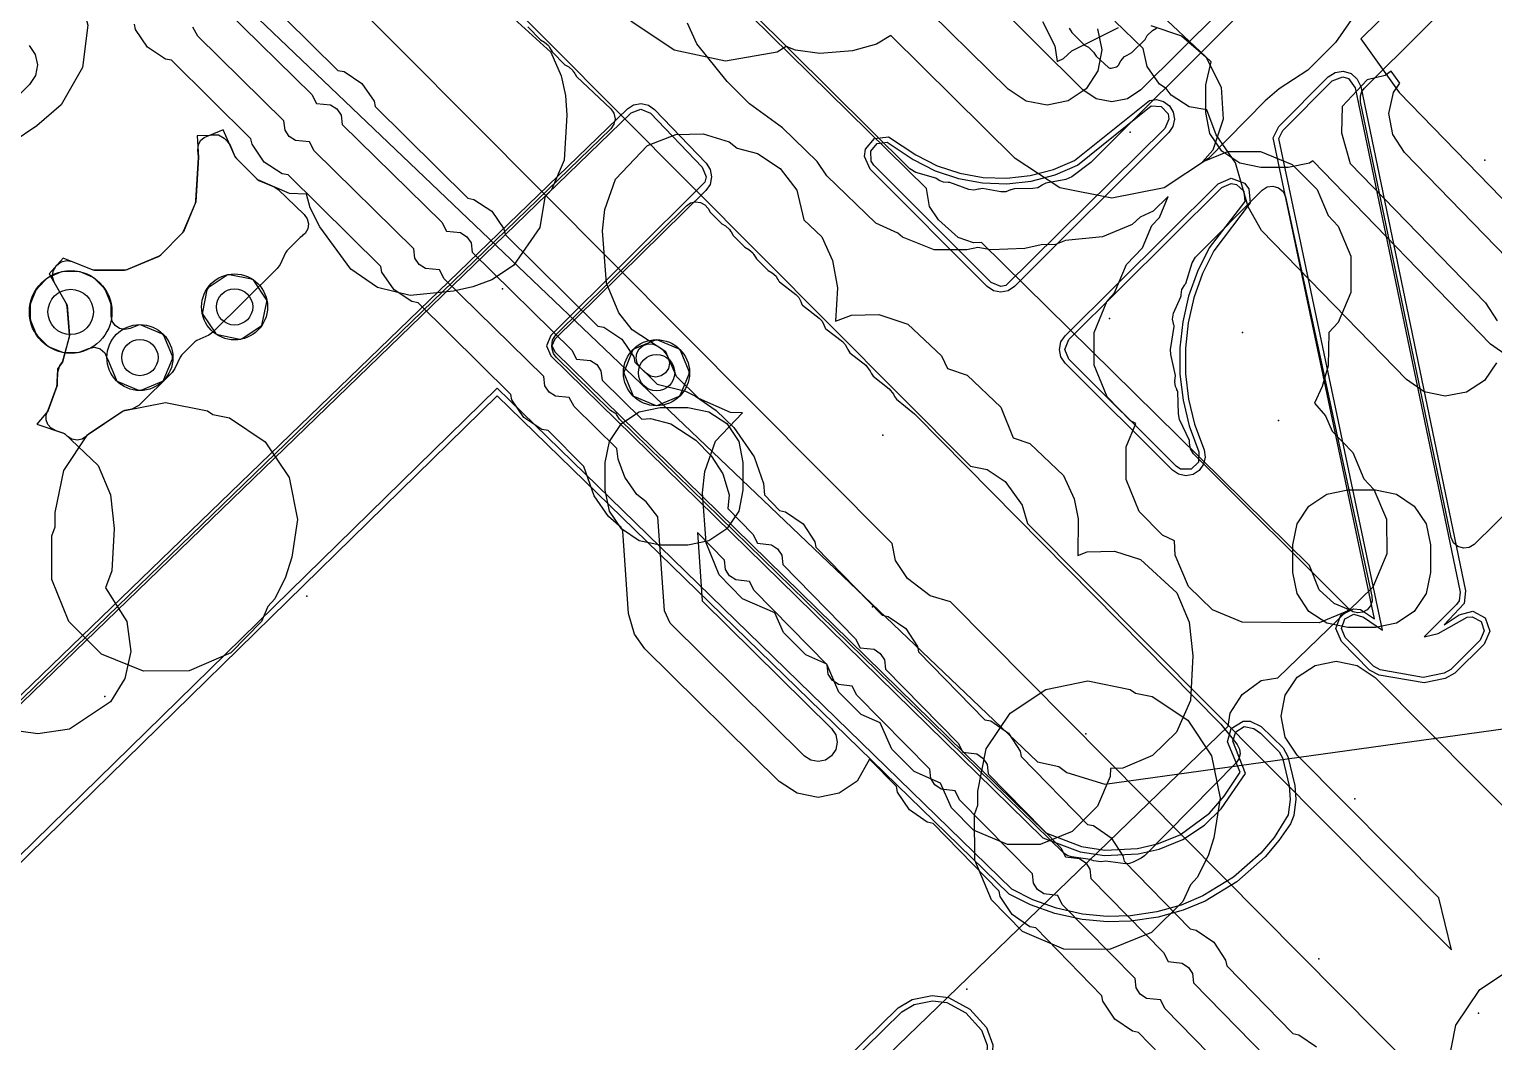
# Model space of a CAD drawing. Header units: metres. Extents: x -2677 to -840, y 169 to 1487.
# Drawn here: x -2070.3 to -2017.1, y 699.2 to 736 of the extents above; entities that cross this region are included whole.
import ezdxf

# ---------------------------------------------------------------- set-up
doc = ezdxf.new("R2010")
doc.units = ezdxf.units.M
for name, color, linetype in [('AI_GREENING_ALLOWED_ZONE', 4, 'Continuous'), ('AI_GREENING_EXCLUSIONS', 1, 'Continuous'), ('AI_GREENING_LAWN', 82, 'Continuous'), ('AI_GREENING_REJECTED', 6, 'Continuous'), ('AI_GREENING_SHRUBS', 92, 'Continuous')]:
    doc.layers.add(name, color=color, linetype=linetype)

# ---------------------------------------------------------------- blocks, each defined once
blk = doc.blocks.new('AI_SHRUB')
for radius in [1, 0.55]:
    blk.add_circle((0, 0), radius)

msp = doc.modelspace()

# ---------------------------------------------------------------- linework, layer by layer
at = {"layer": 'AI_GREENING_ALLOWED_ZONE'}
for points in [[(-2069.326, 721.404), (-2069.48, 721.489), (-2069.596, 721.622), (-2069.658, 721.787), (-2069.659, 721.963), (-2069.599, 722.128), (-2069.589, 722.147), (-2069.27, 723), (-2069.255, 723.081), (-2069.245, 723.489), (-2069.158, 723.76), (-2069.091, 723.857), (-2069.057, 723.931), (-2068.815, 724.808), (-2068.807, 724.894), (-2068.89, 725.9), (-2068.921, 726.001), (-2069.367, 726.788), (-2069.43, 726.984), (-2069.408, 727.189), (-2069.306, 727.367), (-2069.271, 727.407), (-2069.108, 727.528), (-2068.91, 727.575), (-2068.71, 727.539), (-2067.992, 727.25), (-2067.9, 727.232), (-2066.81, 727.232), (-2066.714, 727.251), (-2065.575, 727.727), (-2065.493, 727.783), (-2064.706, 728.59), (-2064.655, 728.668), (-2064.236, 729.668), (-2064.217, 729.75), (-2064.127, 731.319), (-2064.127, 731.349), (-2064.143, 731.604), (-2064.123, 731.78), (-2064.044, 731.937), (-2063.914, 732.057), (-2063.752, 732.125), (-2063.637, 732.15), (-2063.395, 732.143), (-2063.185, 732.023), (-2063.087, 731.93), (-2062.974, 731.768), (-2062.798, 731.365), (-2062.746, 731.288), (-2062.003, 730.545), (-2061.926, 730.493), (-2061.374, 730.254), (-2061.228, 730.157), (-2060.279, 729.252), (-2060.169, 729.097), (-2060.125, 728.913), (-2060.152, 728.726), (-2060.247, 728.562), (-2060.342, 728.487), (-2060.338, 728.481), (-2060.432, 728.413), (-2060.913, 727.932), (-2060.963, 727.86), (-2061.154, 727.441), (-2061.257, 727.294), (-2063.6, 724.973), (-2063.745, 724.873), (-2064.187, 724.672), (-2064.259, 724.622), (-2064.736, 724.145), (-2064.786, 724.072), (-2064.977, 723.654), (-2065.08, 723.506), (-2066.286, 722.311), (-2066.541, 722.176), (-2066.809, 722.123), (-2066.898, 722.086), (-2068.114, 721.273), (-2068.188, 721.2), (-2068.347, 721.093), (-2068.534, 721.054), (-2068.723, 721.088), (-2068.885, 721.19), (-2068.953, 721.255), (-2069.044, 721.31), (-2069.326, 721.404)], [(-2048.069, 723.696), (-2048.174, 723.847), (-2048.218, 724.027), (-2048.193, 724.21), (-2048.103, 724.371), (-2047.961, 724.489), (-2047.785, 724.547), (-2047.601, 724.538), (-2047.432, 724.462), (-2047.259, 724.341), (-2047.086, 724.131), (-2047.048, 724.044), (-2047.006, 723.852), (-2047.041, 723.66), (-2047.148, 723.495), (-2047.309, 723.384), (-2047.501, 723.343), (-2047.693, 723.38), (-2047.857, 723.487), (-2048.069, 723.696)]]:
    msp.add_lwpolyline(points, close=True, dxfattribs=at)
at = {"layer": 'AI_GREENING_EXCLUSIONS'}
for points in [[(-2009.949, 688.094), (-2036.796, 715.169), (-2037.536, 715.399), (-2038.355, 716.026), (-2038.787, 716.677), (-2038.907, 717.291), (-2064.391, 742.912), (-2065.131, 743.141), (-2065.949, 743.769), (-2066.381, 744.419), (-2066.501, 745.034), (-2071.59, 750.15), (-2088.021, 767.465)], [(-2086.213, 760.101), (-2070.581, 744.607), (-2070.051, 744.101), (-2069.482, 743.976), (-2068.841, 743.531), (-2068.304, 742.944), (-2068.071, 742.515), (-2067.979, 742.125), (-2033.634, 709.363), (-2032.858, 709.186), (-2032.561, 708.974), (-2031.189, 708.552), (-2010.872, 711.37)], [(-2086.213, 760.101), (-2070.581, 744.607), (-2070.051, 744.101), (-2069.482, 743.976), (-2068.841, 743.531), (-2068.304, 742.944), (-2068.071, 742.515), (-2067.979, 742.125), (-2033.634, 709.363), (-2032.858, 709.186), (-2032.561, 708.974), (-2031.189, 708.552), (-2010.872, 711.37)], [(-2070.413, 748.143), (-2069.81, 748.024), (-2068.513, 747.156), (-2067.645, 745.859), (-2067.341, 744.328), (-2067.562, 742.887), (-2067.774, 742.232), (-2068.166, 741.442), (-2068.415, 741.175), (-2068.688, 740.562), (-2069.831, 739.439), (-2068.994, 738.361), (-2068.931, 738.129), (-2068.554, 737.644), (-2068.142, 736.139), (-2068.337, 734.59), (-2069.11, 733.234), (-2069.992, 732.474), (-2070.858, 731.89)], [(-2061.593, 745.771), (-2036.068, 720.109), (-2035.459, 719.986), (-2034.812, 719.551), (-2034.194, 718.693), (-2033.999, 718.028), (-2018.582, 702.529), (-2019.041, 704.421), (-2024.199, 709.606), (-2024.631, 710.256), (-2024.781, 711.021), (-2024.626, 711.786), (-2024.191, 712.434), (-2023.541, 712.866), (-2022.775, 713.016), (-2022.01, 712.862), (-2021.363, 712.427), (-2015.811, 706.845)], [(-2043.063, 694.837), (-2026.707, 710.662), (-2026.627, 711.132), (-2026.19, 711.804), (-2025.498, 712.314), (-2024.897, 712.413), (-2022.333, 714.894), (-2022.853, 715.112), (-2023.392, 715.607), (-2023.742, 716.498), (-2035.671, 728.237), (-2035.959, 728.221), (-2036.512, 728.415), (-2037.227, 729.057), (-2037.556, 729.541), (-2037.66, 730.194), (-2049.691, 742.032)], [(-2027.018, 736.62), (-2029.871, 733.778), (-2030.356, 733.457), (-2030.925, 733.345), (-2031.495, 733.457), (-2031.979, 733.778), (-2038.832, 740.594)], [(-2061.938, 737.342), (-2059.055, 734.488), (-2058.834, 734.446), (-2058.182, 734.018), (-2057.743, 733.372), (-2057.702, 733.174), (-2054.334, 729.842), (-2054.112, 729.8), (-2053.46, 729.372), (-2053.021, 728.727), (-2052.98, 728.528), (-2049.612, 725.197), (-2049.391, 725.155), (-2048.739, 724.726), (-2048.3, 724.081), (-2048.259, 723.882), (-2047.456, 723.092), (-2046.421, 722.831), (-2046.063, 722.654), (-2045.309, 722.135), (-2044.662, 721.51), (-2043.924, 720.448), (-2043.594, 719.472), (-2043.558, 719.067), (-2043.013, 718.494), (-2042.793, 718.448), (-2042.148, 718.009), (-2041.72, 717.356), (-2041.683, 717.156), (-2039.281, 714.692), (-2039.061, 714.646), (-2038.416, 714.207), (-2037.989, 713.554), (-2037.951, 713.354), (-2035.55, 710.89), (-2035.329, 710.844), (-2034.684, 710.404), (-2034.257, 709.752), (-2034.219, 709.552), (-2031.818, 707.088), (-2031.597, 707.042), (-2030.953, 706.602), (-2030.525, 705.949), (-2030.487, 705.75), (-2028.086, 703.286), (-2027.866, 703.24), (-2027.221, 702.8), (-2026.793, 702.147), (-2026.756, 701.948), (-2024.354, 699.484), (-2024.134, 699.438), (-2023.489, 698.998)], [(-2031.447, 736.004), (-2031.29, 735.24), (-2031.437, 734.473), (-2031.867, 733.822), (-2032.513, 733.384), (-2033.278, 733.227), (-2034.044, 733.375), (-2034.695, 733.805), (-2038.219, 737.286)], [(-2009.236, 729.083), (-2017.75, 737.581), (-2018.494, 737.433), (-2019.494, 737.433), (-2019.972, 737.528), (-2021.881, 735.635), (-2020.491, 733.689), (-2014.305, 727.328)], [(-2063.135, 736.696), (-2060.003, 733.614), (-2059.829, 733.29), (-2059.322, 733.241), (-2059.093, 733.091), (-2058.94, 732.865), (-2058.898, 732.527), (-2055.281, 728.968), (-2055.107, 728.644), (-2054.6, 728.595), (-2054.372, 728.445), (-2054.218, 728.219), (-2054.176, 727.881), (-2050.56, 724.323), (-2050.386, 723.999), (-2049.879, 723.949), (-2049.65, 723.8), (-2049.497, 723.574), (-2049.455, 723.235), (-2048.013, 721.817), (-2047.695, 721.839), (-2046.951, 721.644), (-2046.042, 721.053), (-2045.489, 720.481), (-2045.065, 719.826), (-2044.834, 719.062), (-2044.89, 718.569), (-2043.976, 717.637), (-2043.807, 717.31), (-2043.301, 717.252), (-2043.076, 717.098), (-2042.926, 716.87), (-2042.89, 716.531), (-2040.244, 713.835), (-2040.076, 713.508), (-2039.569, 713.45), (-2039.344, 713.296), (-2039.194, 713.067), (-2039.158, 712.728), (-2036.512, 710.033), (-2036.344, 709.706), (-2035.838, 709.648), (-2035.612, 709.494), (-2035.462, 709.265), (-2035.426, 708.926), (-2032.78, 706.23), (-2032.612, 705.904), (-2032.106, 705.846), (-2031.88, 705.692), (-2031.731, 705.463), (-2031.695, 705.124), (-2029.049, 702.428), (-2028.88, 702.101), (-2028.374, 702.043), (-2028.149, 701.89), (-2027.999, 701.661), (-2027.963, 701.322), (-2025.317, 698.626)], [(-2022.047, 736.586), (-2022.803, 735.503), (-2023.812, 734.504), (-2024.847, 733.821), (-2025.356, 733.388), (-2027.412, 731.287), (-2029.026, 730.22), (-2030.926, 729.845), (-2032.825, 730.22), (-2034.439, 731.288), (-2038.966, 735.76), (-2039.487, 735.442), (-2040.353, 735.201), (-2041.539, 735.106), (-2042.429, 735.221), (-2042.763, 735.361), (-2043.096, 735.153), (-2044.97, 734.826), (-2046.83, 735.221), (-2048.408, 736.283)], [(-2016.53, 724.097), (-2017.173, 724.54), (-2023.62, 731.205), (-2023.751, 731.117), (-2024.516, 730.965), (-2025.516, 730.965), (-2026.281, 731.117), (-2026.93, 731.551), (-2027.364, 732.2), (-2027.516, 732.965), (-2027.516, 733.965), (-2027.316, 734.801), (-2029.513, 736.865)], [(-2052.647, 736.361), (-2051.321, 735.151), (-2050.936, 734.295), (-2050.781, 733.576), (-2050.742, 732.859), (-2050.836, 731.232), (-2051.289, 730.149), (-2051.537, 729.879), (-2051.723, 728.782), (-2052.68, 727.395), (-2053.467, 726.883), (-2054.154, 726.62), (-2054.856, 726.471), (-2056.43, 726.31), (-2057.622, 726.596), (-2058.583, 727.271), (-2059.718, 728.802), (-2060.063, 729.501), (-2060.202, 729.997), (-2060.819, 730.013), (-2061.969, 730.511), (-2062.78, 731.322), (-2063.22, 732.333), (-2063.721, 732.123), (-2064.176, 732.107), (-2064.126, 731.334), (-2064.22, 729.707), (-2064.673, 728.624), (-2065.528, 727.747), (-2066.76, 727.232), (-2067.948, 727.232), (-2069.037, 727.67), (-2069.544, 727.1), (-2068.894, 725.954), (-2068.804, 724.85), (-2069.068, 723.891), (-2069.242, 723.638), (-2069.256, 723.04), (-2069.603, 722.108), (-2069.997, 721.63), (-2068.993, 721.293), (-2067.769, 720.134), (-2067.323, 719.059), (-2067.189, 717.842), (-2067.267, 716.297), (-2067.505, 715.685), (-2066.727, 714.462), (-2066.581, 713.365), (-2066.796, 712.393), (-2067.316, 711.546), (-2068.811, 710.552), (-2069.963, 710.379), (-2071.175, 710.544)], [(-2027.559, 697.055), (-2029.96, 699.52), (-2030.18, 699.566), (-2030.825, 700.005), (-2031.253, 700.658), (-2031.29, 700.858), (-2033.691, 703.322), (-2033.912, 703.368), (-2034.557, 703.807), (-2034.984, 704.46), (-2035.022, 704.66), (-2037.423, 707.124), (-2037.644, 707.17), (-2038.289, 707.61), (-2038.716, 708.262), (-2038.754, 708.462), (-2039.731, 709.457), (-2040.188, 708.663), (-2040.834, 708.226), (-2041.598, 708.069), (-2042.365, 708.217), (-2043.016, 708.646), (-2047.899, 713.471), (-2048.282, 713.999), (-2048.489, 714.752), (-2048.702, 717.742), (-2048.761, 717.877), (-2049.222, 718.281), (-2049.742, 719.03), (-2050.113, 720.095), (-2051.42, 721.398), (-2051.641, 721.441), (-2052.293, 721.869), (-2052.732, 722.514), (-2052.773, 722.713), (-2056.141, 726.044), (-2056.363, 726.086), (-2057.015, 726.515), (-2057.454, 727.16), (-2057.495, 727.359), (-2060.863, 730.69), (-2061.084, 730.732), (-2061.737, 731.16), (-2062.175, 731.806), (-2062.217, 732.004), (-2065.1, 734.859), (-2065.321, 734.901), (-2065.973, 735.329), (-2066.412, 735.974), (-2066.453, 736.173)], [(-2026.351, 697.681), (-2028.997, 700.377), (-2029.165, 700.704), (-2029.672, 700.762), (-2029.897, 700.916), (-2030.047, 701.144), (-2030.083, 701.483), (-2032.729, 704.179), (-2032.897, 704.506), (-2033.403, 704.564), (-2033.629, 704.718), (-2033.779, 704.947), (-2033.815, 705.286), (-2036.461, 707.981), (-2036.629, 708.308), (-2037.135, 708.366), (-2037.361, 708.52), (-2037.51, 708.749), (-2037.546, 709.088), (-2040.192, 711.784), (-2040.361, 712.11), (-2040.867, 712.168), (-2041.092, 712.322), (-2041.242, 712.551), (-2041.278, 712.89), (-2043.924, 715.586), (-2044.092, 715.913), (-2044.599, 715.971), (-2044.824, 716.124), (-2044.974, 716.353), (-2045.01, 716.692), (-2045.991, 717.692), (-2045.814, 715.206), (-2041.119, 710.567), (-2040.965, 710.341), (-2040.911, 710.073), (-2040.962, 709.805), (-2041.113, 709.577), (-2041.339, 709.424), (-2041.606, 709.369), (-2041.874, 709.421), (-2042.102, 709.571), (-2046.986, 714.396), (-2047.192, 714.844), (-2047.435, 718.261), (-2047.859, 718.807), (-2048.195, 719.079), (-2048.633, 719.709), (-2048.865, 720.359), (-2048.918, 720.743), (-2050.472, 722.273), (-2050.646, 722.596), (-2051.153, 722.646), (-2051.382, 722.796), (-2051.535, 723.021), (-2051.577, 723.36), (-2055.194, 726.918), (-2055.368, 727.242), (-2055.875, 727.291), (-2056.103, 727.441), (-2056.257, 727.667), (-2056.299, 728.005), (-2059.915, 731.564), (-2060.089, 731.888), (-2060.596, 731.937), (-2060.825, 732.087), (-2060.978, 732.313), (-2061.02, 732.651), (-2064.152, 735.733), (-2064.326, 736.057)], [(-2029.516, 736.124), (-2028.399, 735.749), (-2027.517, 734.979), (-2026.961, 733.882), (-2026.883, 732.714), (-2027.262, 731.595), (-2027.636, 731.167), (-2026.713, 731.538), (-2025.525, 731.538), (-2024.372, 731.071), (-2023.466, 730.165), (-2023.069, 729.215), (-2022.699, 728.827), (-2022.246, 727.743), (-2022.246, 726.416), (-2022.699, 725.332), (-2023.048, 724.964), (-2023.073, 723.755), (-2023.283, 723.004), (-2023.562, 722.395), (-2023.162, 721.934), (-2022.926, 721.372), (-2022.173, 720.6), (-2021.776, 719.651), (-2021.406, 719.262), (-2020.953, 718.179), (-2020.939, 716.922), (-2021.445, 715.711), (-2022.312, 714.862), (-2023.396, 714.409), (-2026.191, 714.431), (-2027.275, 714.884), (-2028.142, 715.733), (-2028.634, 716.873), (-2028.648, 717.396), (-2029.087, 717.595), (-2029.936, 718.462), (-2030.404, 719.616), (-2030.404, 720.803), (-2030.061, 721.658), (-2030.253, 721.753), (-2031.101, 722.621), (-2031.569, 723.774), (-2031.569, 724.962), (-2031.101, 726.115), (-2030.829, 726.406), (-2030.4, 727.431), (-2029.813, 728.037), (-2029.473, 728.849), (-2029.201, 729.139), (-2028.878, 729.912), (-2029.429, 729.378), (-2029.905, 729.159), (-2030.192, 728.89), (-2031.275, 728.437), (-2032.616, 728.313), (-2032.978, 728.162), (-2033.493, 728.156), (-2034.091, 728.012), (-2035.326, 727.964), (-2035.798, 728.059), (-2036.203, 727.967), (-2037.391, 727.967), (-2038.542, 728.434), (-2038.706, 728.579), (-2039.509, 728.933), (-2041.293, 730.652), (-2041.641, 731.173), (-2042.897, 732.402), (-2044.101, 733.277), (-2044.911, 734.087), (-2046.016, 735.457), (-2046.346, 736.208)], [(-2033.452, 736.266), (-2032.998, 735.382), (-2032.917, 734.819), (-2032.683, 734.917), (-2032.38, 735.202), (-2030.684, 736.045)], [(-2016.947, 723.859), (-2017.389, 723.216), (-2018.044, 722.791), (-2018.812, 722.65), (-2019.575, 722.813), (-2020.218, 723.255), (-2025.49, 728.676), (-2025.98, 729.526), (-2026.435, 731.134), (-2027.135, 732.152), (-2027.473, 733.053), (-2028.119, 733.167), (-2028.776, 733.587), (-2028.952, 733.838), (-2028.952, 733.838), (-2029.193, 733.992), (-2029.641, 734.631), (-2029.787, 735.285), (-2030.822, 736.282)], [(-2070.272, 735.394), (-2070.053, 735.07), (-2069.976, 734.688), (-2070.05, 734.305), (-2070.266, 733.979), (-2074.851, 729.355)], [(-2015.319, 726.385), (-2020.295, 731.502), (-2020.72, 732.156), (-2020.861, 732.924), (-2020.698, 733.687), (-2020.463, 734.028), (-2020.782, 734.459), (-2021.001, 734.3), (-2021.652, 734.143), (-2022.556, 733.173), (-2022.586, 732.222), (-2022.269, 731.102), (-2017.35, 726.044), (-2016.926, 725.389)], [(-2078.836, 703.816), (-2048.537, 733.09), (-2048.308, 733.238), (-2048.039, 733.287), (-2047.772, 733.229), (-2047.547, 733.074), (-2045.677, 731.113), (-2045.527, 730.885), (-2045.475, 730.616), (-2045.531, 730.349), (-2045.684, 730.123), (-2051.167, 724.722), (-2051.278, 724.484), (-2051.166, 724.245), (-2033.33, 706.775), (-2032.028, 706.285), (-2031.188, 706.155), (-2030.002, 706.209), (-2029.267, 706.375), (-2028.445, 706.711), (-2027.386, 707.492), (-2026.846, 708.108), (-2026.271, 708.984), (-2026.732, 710.092), (-2026.588, 710.574), (-2026.157, 710.834), (-2025.901, 710.833), (-2025.506, 710.641), (-2024.709, 709.866), (-2024.53, 709.559), (-2024.281, 708.503), (-2024.246, 708.008), (-2024.319, 707.406), (-2024.437, 707.109), (-2024.863, 706.498), (-2025.362, 705.911), (-2026.39, 705), (-2027.543, 704.3), (-2028.338, 703.97), (-2029.241, 703.714), (-2030.247, 703.565), (-2031.09, 703.544), (-2032.014, 703.628), (-2033.006, 703.848), (-2033.889, 704.167), (-2034.659, 704.553), (-2053.265, 722.664), (-2077.925, 698.529)], [(-2078.551, 703.761), (-2048.398, 732.946), (-2048.042, 733.087), (-2047.691, 732.935), (-2045.819, 730.973), (-2045.675, 730.618), (-2045.715, 730.427), (-2051.314, 724.858), (-2051.479, 724.484), (-2051.313, 724.11), (-2033.434, 706.598), (-2032.078, 706.091), (-2031.2, 705.955), (-2029.969, 706.011), (-2029.207, 706.184), (-2028.351, 706.534), (-2027.567, 707.064), (-2026.953, 707.657), (-2026.067, 708.936), (-2026.533, 710.107), (-2026.429, 710.451), (-2026.122, 710.638), (-2025.769, 710.569), (-2025.523, 710.4), (-2024.851, 709.725), (-2024.723, 709.506), (-2024.48, 708.488), (-2024.445, 707.994), (-2024.517, 707.436), (-2025.027, 706.612), (-2025.514, 706.042), (-2026.504, 705.164), (-2027.619, 704.485), (-2028.415, 704.154), (-2029.295, 703.907), (-2030.252, 703.765), (-2031.095, 703.744), (-2031.995, 703.827), (-2032.939, 704.037), (-2033.799, 704.346), (-2034.57, 704.732), (-2053.266, 722.943), (-2078.209, 698.53)], [(-2018.729, 698.252), (-2018.425, 699.783), (-2017.557, 701.08), (-2016.26, 701.948)]]:
    msp.add_lwpolyline(points, dxfattribs=at)
for points in [[(-2021.388, 714.563), (-2025.061, 732.038), (-2024.863, 732.447), (-2023.068, 734.253), (-2022.816, 734.415), (-2022.52, 734.457), (-2022.233, 734.372), (-2022.008, 734.175), (-2021.886, 733.902), (-2018.072, 715.569), (-2018.128, 715.118), (-2018.855, 714.338), (-2018.302, 714.704), (-2017.808, 714.831), (-2017.359, 714.589), (-2017.193, 714.106), (-2017.399, 713.64), (-2018.467, 712.579), (-2018.814, 712.391), (-2019.575, 712.23), (-2021.214, 712.504), (-2021.567, 712.697), (-2022.587, 713.732), (-2022.789, 714.206), (-2022.611, 714.69), (-2022.15, 714.921), (-2021.889, 714.894), (-2021.388, 714.563)], [(-2024.863, 732.014), (-2024.721, 732.306), (-2022.926, 734.112), (-2022.535, 734.258), (-2022.33, 734.197), (-2022.082, 733.861), (-2018.268, 715.528), (-2018.308, 715.206), (-2018.403, 715.073), (-2019.578, 713.897), (-2019.065, 714.019), (-2018.017, 714.62), (-2017.832, 714.633), (-2017.511, 714.46), (-2017.393, 714.115), (-2017.54, 713.781), (-2018.608, 712.721), (-2018.856, 712.587), (-2019.617, 712.425), (-2021.173, 712.7), (-2021.425, 712.838), (-2022.445, 713.873), (-2022.589, 714.211), (-2022.462, 714.557), (-2022.133, 714.722), (-2021.78, 714.617), (-2021.095, 714.147), (-2024.863, 732.014)], [(-2029.047, 733.362), (-2028.835, 733.203), (-2028.697, 732.977), (-2028.653, 732.715), (-2028.709, 732.456), (-2028.858, 732.237), (-2034.472, 726.634), (-2034.7, 726.482), (-2034.968, 726.43), (-2035.235, 726.483), (-2035.462, 726.635), (-2039.715, 730.9), (-2039.919, 731.366), (-2039.881, 731.622), (-2039.553, 732.01), (-2039.049, 732.073), (-2038.049, 731.421), (-2037.272, 731.026), (-2036.454, 730.752), (-2035.609, 730.599), (-2034.751, 730.57), (-2033.894, 730.666), (-2033.051, 730.887), (-2032.281, 731.218), (-2029.566, 733.399), (-2029.303, 733.43), (-2029.047, 733.362)], [(-2028.884, 732.907), (-2028.853, 732.72), (-2028.999, 732.378), (-2034.776, 726.667), (-2034.967, 726.63), (-2035.321, 726.776), (-2039.574, 731.041), (-2039.678, 731.194), (-2039.692, 731.557), (-2039.458, 731.834), (-2039.097, 731.879), (-2038.153, 731.249), (-2037.35, 730.841), (-2036.504, 730.558), (-2035.63, 730.4), (-2034.743, 730.37), (-2033.857, 730.469), (-2032.986, 730.698), (-2032.176, 731.046), (-2029.505, 733.208), (-2029.134, 733.182), (-2028.884, 732.907)], [(-2045.786, 732.19), (-2044.837, 731.89), (-2044.547, 731.659), (-2043.812, 731.472), (-2042.982, 730.925), (-2042.376, 730.136), (-2042.12, 729.054), (-2041.469, 728.439), (-2041.084, 727.583), (-2040.901, 726.593), (-2040.967, 725.38), (-2040.388, 725.598), (-2039.394, 725.624), (-2038.344, 725.272), (-2037.12, 724.114), (-2036.903, 723.657), (-2036.192, 723.413), (-2034.968, 722.254), (-2034.514, 721.137), (-2033.913, 720.928), (-2032.689, 719.769), (-2032.304, 718.913), (-2032.149, 718.194), (-2032.168, 716.865), (-2031.83, 716.992), (-2030.836, 717.018), (-2029.887, 716.718), (-2028.562, 715.508), (-2028.116, 714.432), (-2027.982, 713.216), (-2028.076, 711.589), (-2028.574, 710.439), (-2029.451, 709.584), (-2030.535, 709.13), (-2030.975, 709.114), (-2030.992, 708.832), (-2031.445, 707.749), (-2032.367, 706.827), (-2033.532, 706.357), (-2034.72, 706.357), (-2035.952, 706.872), (-2036.762, 707.682), (-2037.159, 708.589), (-2038.113, 709.006), (-2038.924, 709.816), (-2039.343, 710.778), (-2040.036, 711.085), (-2040.846, 711.895), (-2041.287, 712.908), (-2042.053, 713.246), (-2042.863, 714.056), (-2043.183, 714.779), (-2044.349, 715.28), (-2045.204, 716.157), (-2045.674, 717.322), (-2045.802, 719.141), (-2045.722, 719.916), (-2045.334, 721.014), (-2044.354, 722.045), (-2044.793, 722.061), (-2045.943, 722.56), (-2046.753, 723.37), (-2047.143, 724.261), (-2048.356, 725.057), (-2048.841, 725.678), (-2049.294, 726.761), (-2049.439, 728.661), (-2049.359, 729.437), (-2048.971, 730.534), (-2047.81, 731.756), (-2046.78, 732.164), (-2045.786, 732.19)], [(-2032.837, 724.35), (-2032.783, 724.619), (-2032.63, 724.846), (-2027.07, 730.371), (-2026.595, 730.574), (-2026.11, 730.397), (-2025.951, 730.188), (-2025.906, 729.673), (-2027.223, 727.929), (-2027.63, 727.108), (-2027.945, 726.225), (-2028.155, 725.318), (-2028.258, 724.394), (-2028.254, 723.466), (-2028.142, 722.541), (-2027.923, 721.629), (-2027.58, 720.702), (-2027.537, 720.436), (-2027.597, 720.174), (-2027.752, 719.953), (-2027.979, 719.808), (-2028.243, 719.759), (-2028.507, 719.813), (-2028.731, 719.963), (-2032.631, 723.854), (-2032.784, 724.082), (-2032.837, 724.35)], [(-2026.405, 730.344), (-2026.129, 730.098), (-2026.098, 729.731), (-2027.392, 728.036), (-2027.814, 727.187), (-2028.138, 726.282), (-2028.352, 725.351), (-2028.458, 724.405), (-2028.454, 723.453), (-2028.339, 722.505), (-2028.114, 721.571), (-2027.767, 720.632), (-2027.78, 720.255), (-2028.052, 719.994), (-2028.43, 719.998), (-2028.589, 720.105), (-2032.49, 723.996), (-2032.637, 724.35), (-2032.489, 724.704), (-2026.929, 730.229), (-2026.59, 730.374), (-2026.405, 730.344)], [(-2063.597, 721.98), (-2062.994, 721.86), (-2061.696, 720.993), (-2060.829, 719.695), (-2060.525, 718.165), (-2060.732, 716.794), (-2060.958, 716.069), (-2061.35, 715.279), (-2061.599, 715.011), (-2061.829, 714.463), (-2062.952, 713.319), (-2064.46, 712.671), (-2066.121, 712.656), (-2067.644, 713.276), (-2068.831, 714.463), (-2069.451, 715.985), (-2069.451, 717.568), (-2069.327, 717.905), (-2069.327, 718.418), (-2069.022, 719.948), (-2068.155, 721.246), (-2066.857, 722.113), (-2065.327, 722.418), (-2063.796, 722.113), (-2063.597, 721.98)], [(-2044.925, 717.823), (-2045.573, 717.389), (-2046.339, 717.237), (-2047.339, 717.237), (-2048.104, 717.389), (-2048.753, 717.823), (-2049.187, 718.472), (-2049.339, 719.237), (-2049.339, 720.237), (-2049.187, 721.002), (-2048.753, 721.651), (-2048.104, 722.085), (-2047.339, 722.237), (-2046.339, 722.237), (-2045.573, 722.085), (-2044.925, 721.651), (-2044.491, 721.002), (-2044.339, 720.237), (-2044.339, 719.237), (-2044.491, 718.472), (-2044.925, 717.823)], [(-2019.937, 714.828), (-2020.586, 714.394), (-2021.351, 714.242), (-2022.351, 714.242), (-2023.117, 714.394), (-2023.766, 714.828), (-2024.199, 715.477), (-2024.351, 716.242), (-2024.351, 717.242), (-2024.199, 718.008), (-2023.766, 718.656), (-2023.117, 719.09), (-2022.351, 719.242), (-2021.351, 719.242), (-2020.586, 719.09), (-2019.937, 718.656), (-2019.504, 718.008), (-2019.351, 717.242), (-2019.351, 716.242), (-2019.504, 715.477), (-2019.937, 714.828)], [(-2030.07, 711.86), (-2029.467, 711.74), (-2028.169, 710.873), (-2027.302, 709.575), (-2026.998, 708.045), (-2027.219, 706.603), (-2027.431, 705.949), (-2027.823, 705.159), (-2028.072, 704.891), (-2028.345, 704.279), (-2029.489, 703.156), (-2031.011, 702.536), (-2032.672, 702.551), (-2034.18, 703.199), (-2035.304, 704.343), (-2035.908, 705.787), (-2035.924, 707.448), (-2035.8, 707.785), (-2035.8, 708.298), (-2035.495, 709.828), (-2034.628, 711.126), (-2033.33, 711.993), (-2031.8, 712.298), (-2030.269, 711.993), (-2030.07, 711.86)], [(-2054.757, 684.652), (-2038.694, 700.423), (-2038.18, 700.726), (-2037.46, 700.873), (-2036.863, 700.795), (-2036.089, 700.373), (-2035.485, 699.7), (-2035.26, 699.08), (-2035.29, 698.415), (-2035.493, 697.931), (-2035.695, 697.665), (-2051.901, 681.591), (-2052.518, 681.202), (-2053.036, 681.101), (-2053.817, 681.26), (-2054.254, 681.555), (-2054.876, 682.234), (-2055.033, 682.531), (-2055.193, 683.188), (-2055.182, 683.633), (-2055.029, 684.2), (-2054.757, 684.652)], [(-2054.617, 684.509), (-2038.557, 700.277), (-2038.119, 700.536), (-2037.442, 700.674), (-2036.932, 700.607), (-2036.231, 700.232), (-2035.662, 699.607), (-2035.459, 699.061), (-2035.481, 698.474), (-2035.849, 697.793), (-2052.042, 681.733), (-2052.576, 681.394), (-2053.349, 681.321), (-2053.722, 681.436), (-2054.127, 681.709), (-2054.702, 682.333), (-2054.845, 682.6), (-2054.996, 683.217), (-2054.983, 683.621), (-2054.85, 684.109), (-2054.617, 684.509)]]:
    msp.add_lwpolyline(points, close=True, dxfattribs=at)
at = {"layer": 'AI_GREENING_LAWN'}
for points in [[(-1998.889, 735.832), (-2017.761, 717.263), (-2017.94, 717.149), (-2018.151, 717.121), (-2018.355, 717.182), (-2018.514, 717.323), (-2018.601, 717.517), (-2021.893, 733.342), (-2021.898, 733.518), (-2021.89, 733.568), (-2021.842, 733.72), (-2021.748, 733.849), (-2021.748, 733.849), (-2011.217, 744.329)], [(-2021.525, 741.296), (-2031.649, 731.187), (-2031.698, 731.145), (-2032.384, 730.617), (-2032.599, 730.521), (-2033.334, 730.388), (-2033.455, 730.328), (-2033.462, 730.322), (-2033.617, 730.226), (-2033.796, 730.192), (-2034.471, 730.19), (-2034.6, 730.153), (-2034.609, 730.146), (-2034.778, 730.08), (-2034.959, 730.078), (-2035.624, 730.192), (-2035.756, 730.179), (-2035.771, 730.172), (-2035.947, 730.137), (-2036.123, 730.166), (-2036.817, 730.412), (-2036.852, 730.419), (-2036.88, 730.417), (-2037.047, 730.428), (-2037.202, 730.494), (-2037.326, 730.575), (-2038.055, 730.784), (-2038.269, 730.91), (-2044.045, 736.641)], [(-2052.153, 736.073), (-2051.688, 735.598), (-2051.544, 735.514), (-2051.404, 735.392), (-2051.366, 735.32), (-2051.362, 735.322), (-2051.271, 735.169), (-2050.809, 734.698), (-2050.666, 734.615), (-2050.523, 734.49), (-2050.492, 734.431), (-2050.487, 734.434), (-2050.385, 734.266), (-2049.14, 733.095), (-2049.025, 732.931), (-2048.983, 732.735), (-2049.022, 732.538), (-2049.135, 732.372), (-2078.491, 703.958)], [(-2032.48, 736.022), (-2032.385, 735.866), (-2031.921, 735.409), (-2031.78, 735.33), (-2031.595, 735.152), (-2031.504, 735.002), (-2031.057, 734.599), (-2031.008, 734.572), (-2030.952, 734.572), (-2030.765, 734.619), (-2030.721, 734.64), (-2030.69, 734.678), (-2030.605, 734.836), (-2030.47, 734.995), (-2030.373, 735.042), (-2030.375, 735.044), (-2030.2, 735.141), (-2029.721, 735.615), (-2029.641, 735.754), (-2029.45, 735.943), (-2029.31, 736.021)]]:
    msp.add_lwpolyline(points, dxfattribs=at)
for points in [[(-2028.011, 727.502), (-2027.888, 727.707), (-2025.464, 730.14), (-2025.285, 730.255), (-2025.075, 730.286), (-2024.87, 730.226), (-2024.709, 730.086), (-2024.621, 729.893), (-2021.479, 715.379), (-2021.473, 715.196), (-2021.534, 715.024), (-2021.652, 714.885), (-2021.812, 714.798), (-2021.993, 714.774), (-2022.171, 714.816), (-2022.321, 714.919), (-2027.961, 720.557), (-2028.075, 720.735), (-2028.106, 720.945), (-2028.102, 721.001), (-2028.113, 721.04), (-2028.468, 721.808), (-2028.513, 722.004), (-2028.536, 722.802), (-2028.542, 722.838), (-2028.576, 722.903), (-2028.572, 722.905), (-2028.619, 722.998), (-2028.641, 723.16), (-2028.634, 723.194), (-2028.635, 723.194), (-2028.62, 723.406), (-2028.791, 724.162), (-2028.797, 724.348), (-2028.669, 725.182), (-2028.67, 725.22), (-2028.695, 725.295), (-2028.687, 725.297), (-2028.728, 725.451), (-2028.685, 725.671), (-2028.422, 726.265), (-2028.412, 726.3), (-2028.414, 726.335), (-2028.383, 726.527), (-2028.282, 726.693), (-2028.26, 726.717), (-2028.245, 726.749), (-2028.011, 727.502)], [(-2046.237, 729.672), (-2046.062, 729.714), (-2045.883, 729.691), (-2045.724, 729.606), (-2045.605, 729.47), (-2045.53, 729.343), (-2045.108, 728.918), (-2044.964, 728.836), (-2044.82, 728.713), (-2044.785, 728.644), (-2044.779, 728.648), (-2044.686, 728.491), (-2044.263, 728.065), (-2044.12, 727.984), (-2043.976, 727.86), (-2043.94, 727.792), (-2043.935, 727.795), (-2043.842, 727.638), (-2043.419, 727.212), (-2043.275, 727.13), (-2043.132, 727.007), (-2043.076, 726.899), (-2043.07, 726.902), (-2043.036, 726.832), (-2043.01, 726.805), (-2042.408, 726.345), (-2042.301, 726.233), (-2042.233, 726.094), (-2042.208, 726.013), (-2042.192, 725.979), (-2042.166, 725.952), (-2041.564, 725.49), (-2041.458, 725.38), (-2041.391, 725.244), (-2041.364, 725.159), (-2041.348, 725.126), (-2041.323, 725.1), (-2040.717, 724.634), (-2040.615, 724.528), (-2040.548, 724.397), (-2040.529, 724.341), (-2040.447, 724.225), (-2039.869, 723.778), (-2039.708, 723.56), (-2039.68, 723.486), (-2039.603, 723.381), (-2039.02, 722.921), (-2038.87, 722.725), (-2038.83, 722.632), (-2038.758, 722.537), (-2038.105, 722.012), (-2038.062, 721.974), (-2027.001, 710.765), (-2026.965, 710.725), (-2026.377, 709.984), (-2026.292, 709.825), (-2026.269, 709.646), (-2026.311, 709.471), (-2026.412, 709.322), (-2029.737, 705.948), (-2029.866, 705.854), (-2030.151, 705.709), (-2030.291, 705.662), (-2030.439, 705.658), (-2031.166, 705.746), (-2031.313, 705.722), (-2031.596, 705.758), (-2031.714, 705.81), (-2032.4, 705.909), (-2032.549, 705.956), (-2032.677, 706.046), (-2048.823, 721.817), (-2048.934, 721.979), (-2048.942, 722.021), (-2048.986, 722.029), (-2049.149, 722.135), (-2051.126, 724.066), (-2051.225, 724.203), (-2051.273, 724.365), (-2051.285, 724.466), (-2051.26, 724.69), (-2051.14, 724.881), (-2046.386, 729.571), (-2046.237, 729.672)], [(-2068.428, 724.259), (-2068.117, 724.388), (-2067.902, 724.425), (-2067.69, 724.367), (-2067.524, 724.224), (-2067.436, 724.023), (-2067.433, 724.008), (-2067.119, 723.251), (-2067.093, 723.212), (-2067.055, 723.186), (-2066.297, 722.873), (-2066.252, 722.864), (-2066.206, 722.873), (-2065.449, 723.186), (-2065.41, 723.212), (-2065.384, 723.251), (-2065.07, 724.008), (-2065.061, 724.054), (-2065.07, 724.099), (-2065.384, 724.857), (-2065.41, 724.895), (-2065.449, 724.921), (-2066.206, 725.235), (-2066.252, 725.244), (-2066.297, 725.235), (-2066.604, 725.108), (-2066.795, 725.07), (-2066.987, 725.108), (-2067.149, 725.216), (-2067.257, 725.378), (-2067.295, 725.57), (-2067.295, 725.955), (-2067.314, 726.049), (-2067.501, 726.499), (-2067.554, 726.579), (-2067.898, 726.924), (-2067.979, 726.977), (-2068.428, 727.163), (-2068.523, 727.182), (-2069.01, 727.182), (-2069.105, 727.163), (-2069.554, 726.977), (-2069.635, 726.924), (-2069.979, 726.579), (-2070.033, 726.499), (-2070.219, 726.049), (-2070.238, 725.955), (-2070.238, 725.468), (-2070.219, 725.373), (-2070.033, 724.923), (-2069.979, 724.843), (-2069.635, 724.499), (-2069.554, 724.445), (-2069.105, 724.259), (-2069.01, 724.24), (-2068.523, 724.24), (-2068.428, 724.259)], [(-2061.854, 725.2), (-2061.821, 725.233), (-2061.803, 725.276), (-2061.643, 726.08), (-2061.643, 726.127), (-2061.661, 726.17), (-2062.117, 726.851), (-2062.149, 726.884), (-2062.192, 726.902), (-2062.996, 727.062), (-2063.043, 727.062), (-2063.086, 727.044), (-2063.767, 726.589), (-2063.8, 726.556), (-2063.818, 726.513), (-2063.978, 725.709), (-2063.978, 725.662), (-2063.96, 725.619), (-2063.505, 724.938), (-2063.472, 724.905), (-2063.429, 724.887), (-2062.625, 724.727), (-2062.578, 724.727), (-2062.536, 724.745), (-2061.854, 725.2)], [(-2046.296, 723.548), (-2046.609, 724.306), (-2046.635, 724.344), (-2046.674, 724.37), (-2047.431, 724.684), (-2047.477, 724.693), (-2047.522, 724.684), (-2048.28, 724.37), (-2048.318, 724.344), (-2048.344, 724.306), (-2048.658, 723.548), (-2048.667, 723.503), (-2048.658, 723.457), (-2048.338, 722.684), (-2048.33, 722.646), (-2048.282, 722.637), (-2047.522, 722.322), (-2047.477, 722.313), (-2047.431, 722.322), (-2046.674, 722.636), (-2046.635, 722.661), (-2046.609, 722.7), (-2046.296, 723.457), (-2046.286, 723.503), (-2046.296, 723.548)]]:
    msp.add_lwpolyline(points, close=True, dxfattribs=at)
at = {"layer": 'AI_GREENING_REJECTED'}
for p in [(-2030.26, 732.25), (-2017.38, 731.23), (-2053.08, 726.55), (-2031.02, 725.47), (-2026.18, 724.97), (-2024.87, 721.76), (-2039.25, 721.23), (-2060.18, 715.38), (-2039.63, 714.99), (-2067.53, 711.73), (-2031.88, 710.38), (-2019.22, 710.21), (-2022.1, 708.01), (-2023.41, 702.2), (-2036.2, 701.1), (-2017.61, 700.23)]:
    msp.add_point(p, dxfattribs=at)

# ---------------------------------------------------------------- block references
at = {"layer": 'AI_GREENING_SHRUBS'}
for p, xscale, yscale in [((-2068.767, 725.711), 1.5, 1.5), ((-2062.811, 725.895), 1.2, 1.2), ((-2066.252, 724.054), 1.2, 1.2), ((-2047.477, 723.503), 1.2, 1.2)]:
    msp.add_blockref('AI_SHRUB', p, dxfattribs=dict(at, xscale=xscale, yscale=yscale))

doc.saveas('drawing.dxf')
